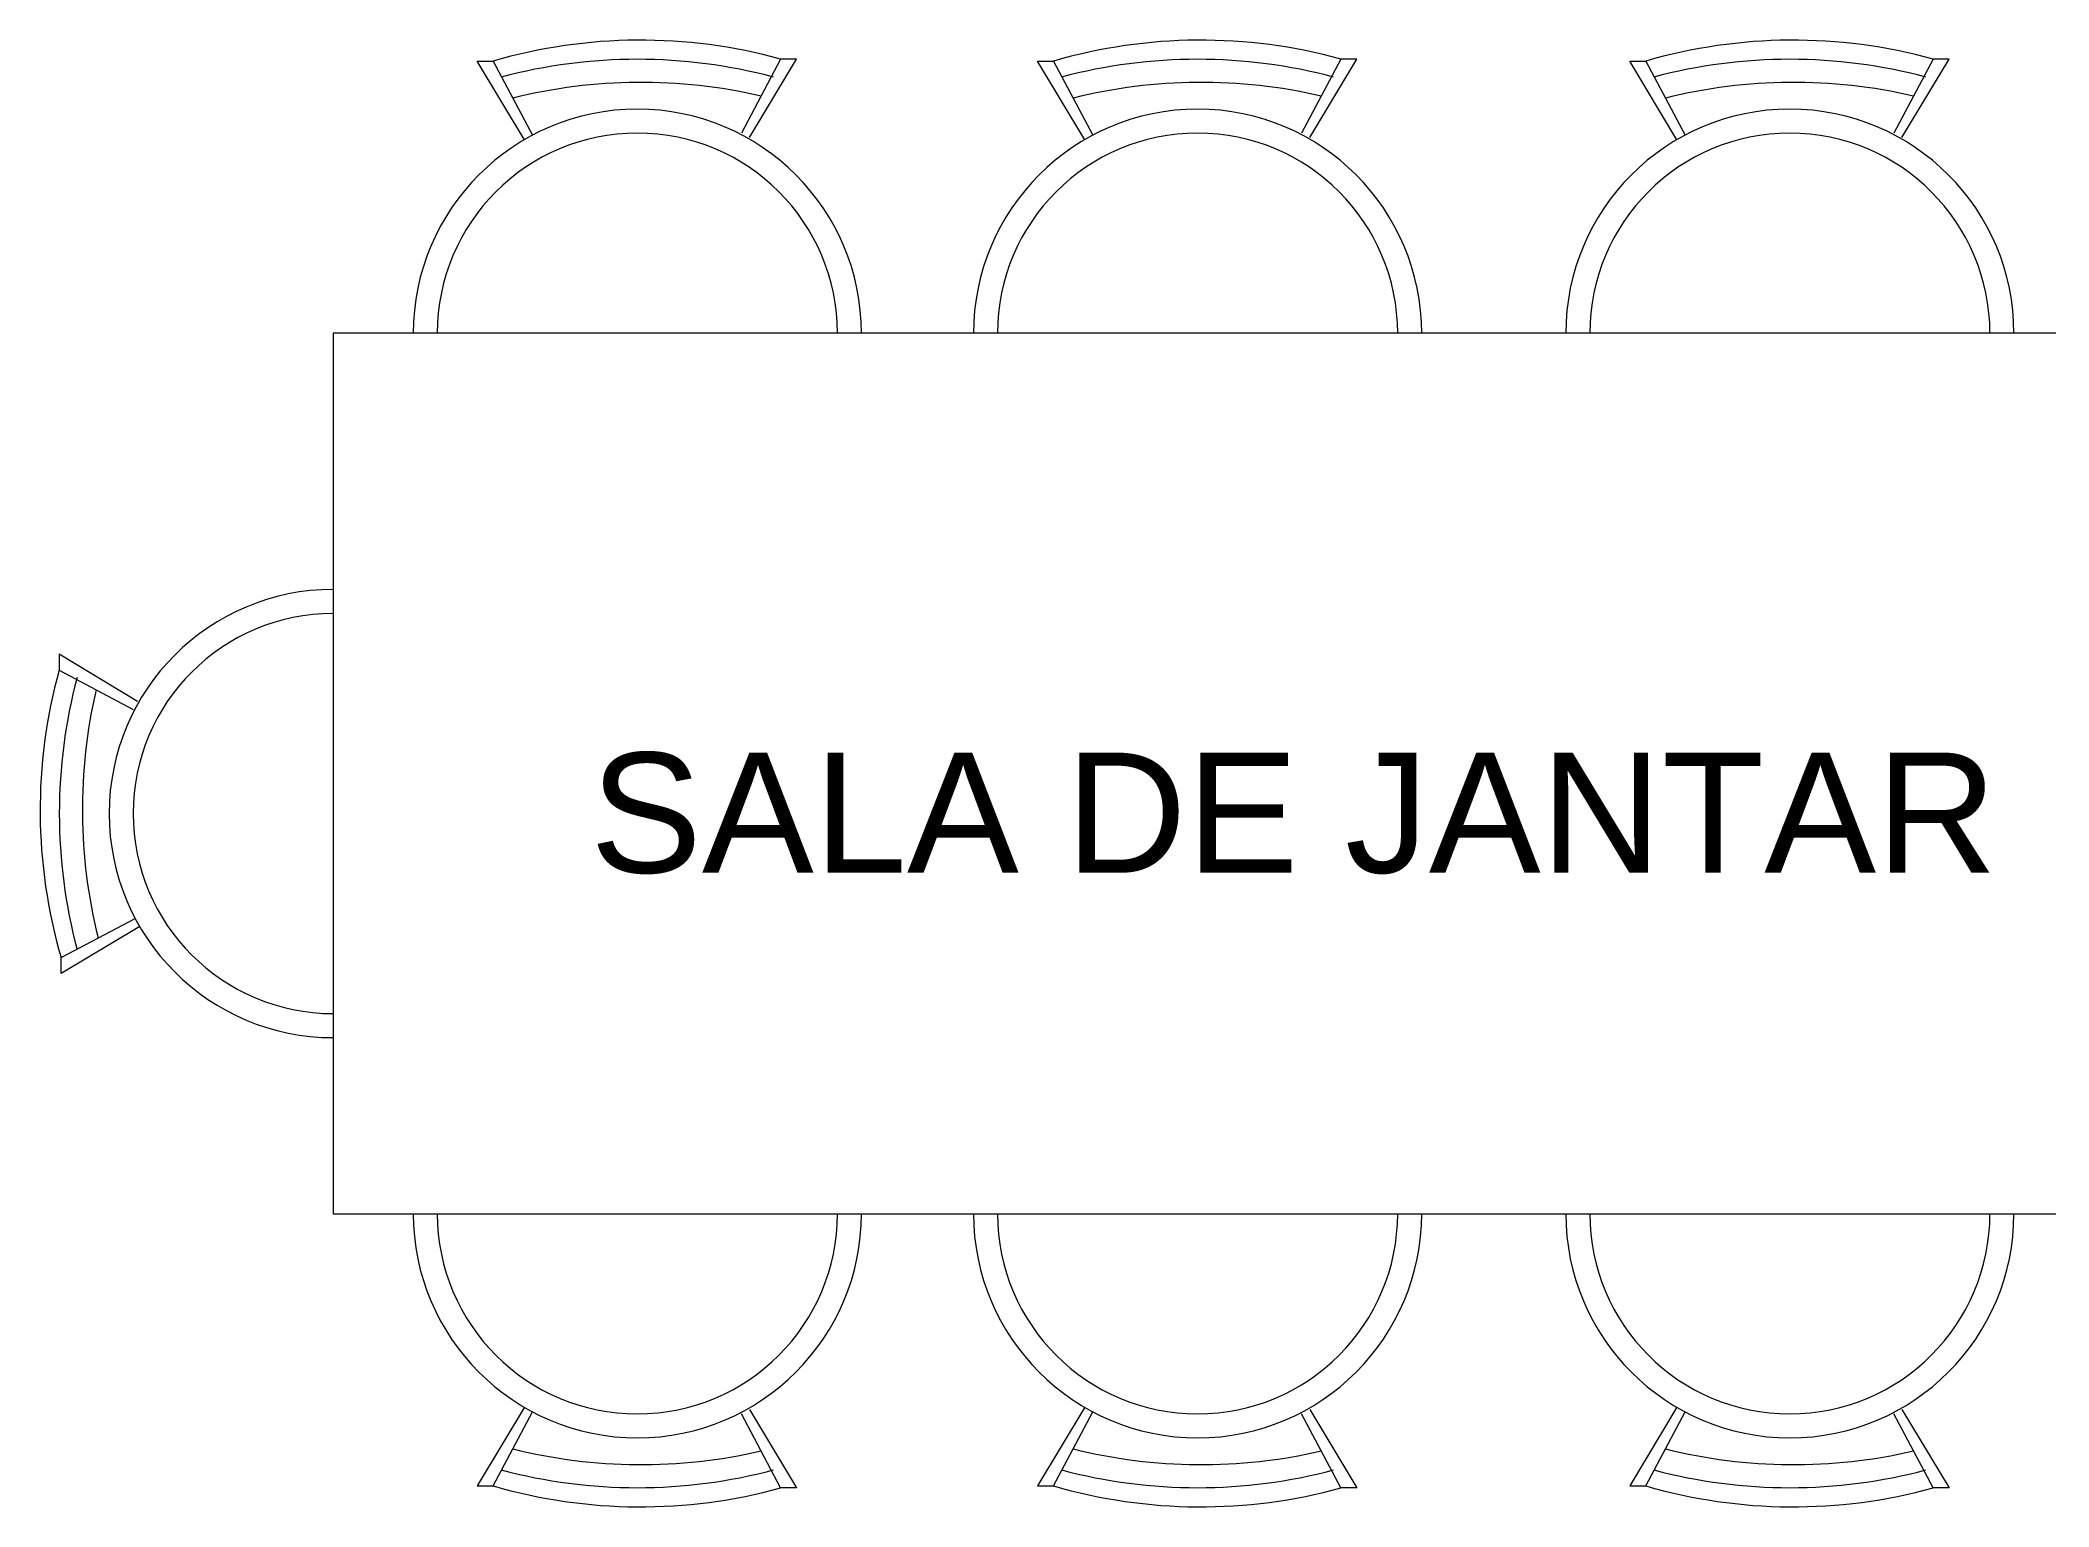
# Model space of a CAD drawing. Header units: millimetres. Extents: x -656 to 1500, y 0 to 1085.
# Drawn here: x 243.4 to 494.4, y 273.4 to 456.6 of the extents above; entities that cross this region are included whole.
import ezdxf

# ---------------------------------------------------------------- set-up
doc = ezdxf.new("R2010")
doc.units = ezdxf.units.MM
doc.layers.add('4 - layouts dos objetos', color=83, linetype='Continuous', lineweight=25, true_color=0x63c85c)
doc.layers.add('6 - legendas', color=7, linetype='Continuous', lineweight=25, true_color=0x000000)
doc.styles.add('textstyle2', font='')
doc.styles.get('textstyle2').set_extended_font_data('Arial')

msp = doc.modelspace()

# ---------------------------------------------------------------- linework, layer by layer
at = {"layer": '4 - layouts dos objetos'}
for p, q in [((303.89, 444.18), (298, 454)), ((298, 454), (300, 454)), ((300, 454), (304.9, 444.75)), ((335.9, 454.25), (331, 445)), ((332.01, 444.44), (337.9, 454.25)), ((337.9, 454.25), (335.9, 454.25)), ((373.89, 444.18), (368, 454)), ((368, 454), (370, 454)), ((370, 454), (374.9, 444.75)), ((405.9, 454.25), (401, 445)), ((402.01, 444.44), (407.9, 454.25)), ((407.9, 454.25), (405.9, 454.25)), ((447.89, 444.18), (442, 454)), ((442, 454), (444, 454)), ((444, 454), (448.9, 444.75)), ((479.9, 454.25), (475, 445)), ((476.01, 444.44), (481.9, 454.25)), ((481.9, 454.25), (479.9, 454.25)), ((280, 420), (280, 310)), ((500, 420), (280, 420)), ((255.56, 374.01), (245.75, 379.9)), ((245.75, 379.9), (245.75, 377.9)), ((245.75, 377.9), (255, 373)), ((246, 342), (255.25, 346.9)), ((255.82, 345.89), (246, 340)), ((246, 340), (246, 342)), ((280, 310), (500, 310)), ((303.89, 285.82), (298, 276)), ((300, 276), (304.9, 285.25)), ((335.9, 275.75), (331, 285)), ((332.01, 285.56), (337.9, 275.75)), ((373.89, 285.82), (368, 276)), ((370, 276), (374.9, 285.25)), ((405.9, 275.75), (401, 285)), ((402.01, 285.56), (407.9, 275.75)), ((447.89, 285.82), (442, 276)), ((444, 276), (448.9, 285.25)), ((479.9, 275.75), (475, 285)), ((476.01, 285.56), (481.9, 275.75)), ((298, 276), (300, 276)), ((337.9, 275.75), (335.9, 275.75)), ((368, 276), (370, 276)), ((407.9, 275.75), (405.9, 275.75)), ((442, 276), (444, 276)), ((481.9, 275.75), (479.9, 275.75))]:
    msp.add_line(p, q, dxfattribs=at)
for centre, radius, start, end in [((318.4, 390.62), 66, 74.6238, 106.1868), ((388.4, 390.62), 66, 74.6238, 106.1868), ((462.4, 390.62), 66, 74.6238, 106.1868), ((318, 388.23), 66, 75.0737, 104.9263), ((388, 388.23), 66, 75.0737, 104.9263), ((462, 388.23), 66, 75.0737, 104.9263), ((318.48, 385.35), 66, 76.8862, 104.0525), ((388.48, 385.35), 66, 76.8862, 104.0525), ((462.48, 385.35), 66, 76.8862, 104.0525), ((318, 420), 28, 0, 180), ((388, 420), 28, 0, 180), ((462, 420), 28, 0, 180), ((318, 420), 25, 0, 180), ((388, 420), 25, 0, 180), ((462, 420), 25, 0, 180), ((280, 360), 28, 90, 270), ((280, 360), 25, 90, 270), ((309.38, 360.4), 66, 164.6238, 196.1868), ((311.77, 360), 66, 165.0737, 194.9263), ((314.65, 360.48), 66, 166.8862, 194.0525), ((318, 310), 28, 180, 0), ((318, 310), 25, 180, 0), ((388, 310), 28, 180, 0), ((388, 310), 25, 180, 0), ((462, 310), 28, 180, 0), ((462, 310), 25, 180, 0), ((318.48, 344.65), 66, 255.9475, 283.1138), ((388.48, 344.65), 66, 255.9475, 283.1138), ((462.48, 344.65), 66, 255.9475, 283.1138), ((318, 341.77), 66, 255.0737, 284.9263), ((388, 341.77), 66, 255.0737, 284.9263), ((462, 341.77), 66, 255.0737, 284.9263), ((318.4, 339.38), 66, 253.8132, 285.3762), ((388.4, 339.38), 66, 253.8132, 285.3762), ((462.4, 339.38), 66, 253.8132, 285.3762)]:
    msp.add_arc(centre, radius, start, end, dxfattribs=at)

# ---------------------------------------------------------------- texts
at = {"layer": '6 - legendas', "insert": (400, 360), "char_height": 1, "attachment_point": 5, "style": 'textstyle2'}
msp.add_mtext('\\H15;SALA DE JANTAR', dxfattribs=at)

doc.saveas('drawing.dxf')
